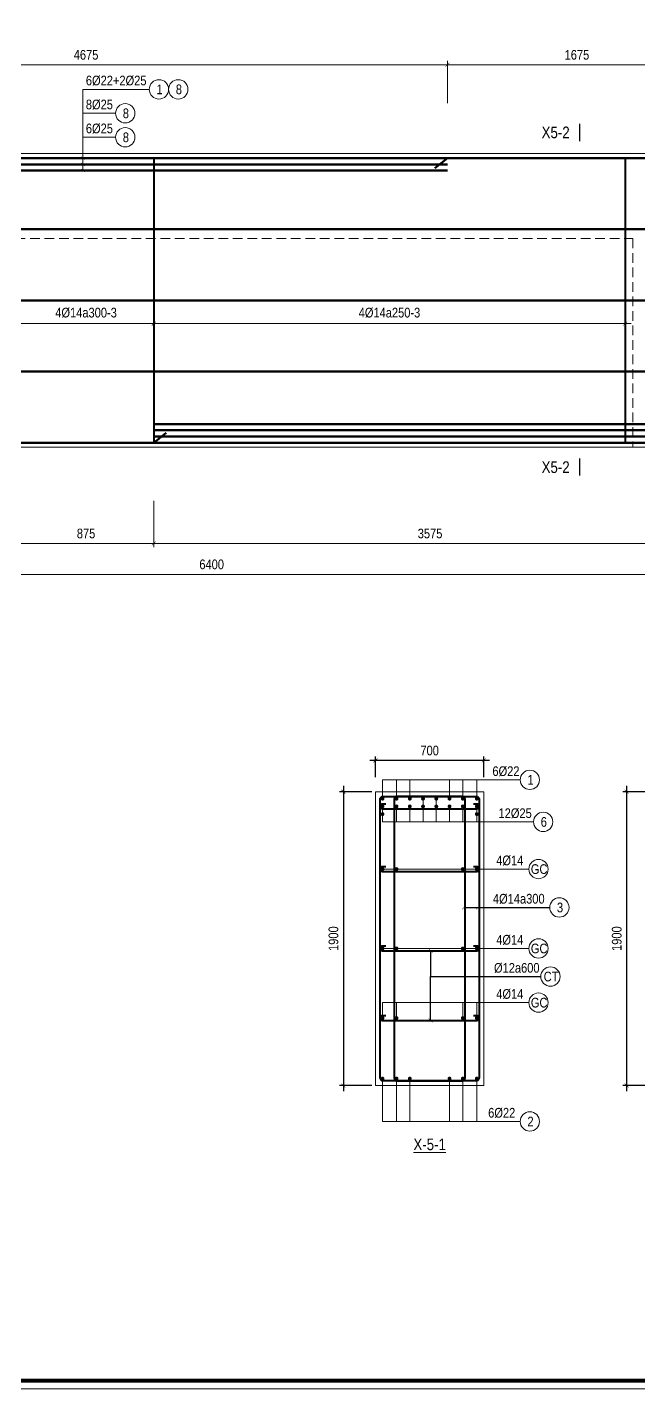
# Model space of a CAD drawing. Header units: millimetres. Extents: x 3014920 to 3563667, y -1638653 to -1356471.
# Drawn here: x 3089561 to 3093517, y -1600938 to -1592132 of the extents above; entities that cross this region are included whole.
import ezdxf
from ezdxf.enums import TextEntityAlignment as Align
from ezdxf.xclip import XClip

# ---------------------------------------------------------------- set-up
doc = ezdxf.new("R2010")
doc.units = ezdxf.units.MM
doc.header["$MEASUREMENT"] = 0
doc.header["$XCLIPFRAME"] = 0
doc.header["$PDMODE"] = 2
doc.linetypes.add('HIDDEN', pattern=[0.375, 0.25, -0.125])
doc.layers.get('0').update_dxf_attribs({"lineweight": 9})
doc.layers.get('Defpoints').update_dxf_attribs({"color": 10, "lineweight": 0})
for name, color, linetype, lineweight in [('CDAI', 21, 'Continuous', 40), ('CTHEP', 50, 'Continuous', 50), ('DBAO', 90, 'Continuous', 13), ('DGIONG', 130, 'Continuous', 13), ('KTH', 154, 'Continuous', 9), ('Net khuat', 8, 'HIDDEN', 13), ('TEXT', 7, 'Continuous', 15)]:
    doc.layers.add(name, color=color, linetype=linetype, lineweight=lineweight)
doc.styles.add('Star-HelCon', font='VHELVCN_0.TTF')
doc.styles.add('TTP-HelCon', font='VHELVCN_0.TTF')
doc.styles.add('VNI-HELVE-CONDENSE', font='VHELVCN_0.TTF')
doc.dimstyles.new('kc-25', dxfattribs={"dimtxt": 62.5, "dimasz": 20, "dimexe": 20, "dimexo": 50, "dimgap": 25, "dimtad": 3, "dimdec": 0, "dimzin": 0, "dimdsep": 46, "dimtxsty": 'VNI-HELVE-CONDENSE', "dimblk": 'DIM', "dimcen": 2.5, "dimclrd": 256, "dimclre": 154, "dimclrt": 7, "dimaunit": 1, "dimadec": 0, "dimazin": 0, "dimtfac": 1, "dimtdec": 0, "dimtix": 1, "dimtmove": 0, "dimatfit": 3, "dimldrblk": 'DOT', "dimfxl": 1, "dimtolj": 1, "dimtzin": 0, "dimarcsym": 0})
doc.dimstyles.new('TTP-25', dxfattribs={"dimscale": 25, "dimtxt": 2.5, "dimasz": 1, "dimexe": 1, "dimexo": 1, "dimgap": 0.09, "dimtad": 0, "dimdec": 4, "dimrnd": 1, "dimzin": 9, "dimdsep": 46, "dimtxsty": 'TTP-HelCon', "dimblk": 'ARCHTICK', "dimcen": 0.09, "dimdle": 1.5, "dimclrd": 256, "dimclre": 256, "dimclrt": 7, "dimadec": 0, "dimazin": 0, "dimtfac": 1, "dimtdec": 4, "dimtmove": 0, "dimatfit": 3, "dimldrblk": 'ARCHTICK', "dimfxl": 1, "dimtvp": 1, "dimtolj": 1, "dimtzin": 0, "dimarcsym": 0})

# ---------------------------------------------------------------- blocks, each defined once
blk = doc.blocks.new('2X-6')
at = {"layer": 'CTHEP'}
blk.add_line((62408.63368, 325.00001), (-295.8093, 325), dxfattribs=at)
for points in [[(-320.00014, 595.00141), (-320.00014, 795), (62463.59072, 795)], [(-320.00014, -145), (62469.99431, -144.99999), (62469.99431, -144.99999)]]:
    blk.add_lwpolyline(points, dxfattribs=at)
blk = doc.blocks.new('_ArchTick')
at = {"color": 0, "linetype": 'ByBlock', "const_width": 0.15}
blk.add_lwpolyline([(-0.5, -0.5), (0.5, 0.5)], dxfattribs=at)
blk = doc.blocks.new('*D2511')
at = {"layer": 'Defpoints', "color": 0, "transparency": 16777216}
for p in [(15900, 2670), (14225, 2395.9), (15900, 2395.9)]:
    blk.add_point(p, dxfattribs=at)
at = {"layer": 'KTH', "lineweight": -2, "transparency": 16777216}
for p, q in [((14187.5, 2670), (15937.5, 2670)), ((14225, 2420.9), (14225, 2695)), ((15900, 2420.9), (15900, 2695))]:
    blk.add_line(p, q, dxfattribs=at)
at = {"layer": 'KTH', "lineweight": -2, "transparency": 16777216, "xscale": 25, "yscale": 25, "zscale": 25, "rotation": 180}
blk.add_blockref('_ArchTick', (14225, 2670), dxfattribs=at)
at = {"layer": 'KTH', "lineweight": -2, "transparency": 16777216, "xscale": 25, "yscale": 25, "zscale": 25}
blk.add_blockref('_ArchTick', (15900, 2670), dxfattribs=at)
at = {"layer": 'KTH', "color": 7, "transparency": 16777216, "insert": (15062.5, 2733.8), "char_height": 62.5, "attachment_point": 5, "style": 'TTP-HelCon'}
blk.add_mtext('\\A1;1675', dxfattribs=at)
blk = doc.blocks.new('*D2514')
at = {"layer": 'Defpoints', "color": 0, "transparency": 16777216}
for p in [(12325, 1493.1), (15375, 1493.1), (15375, 995.9)]:
    blk.add_point(p, dxfattribs=at)
at = {"layer": 'KTH', "lineweight": -2, "transparency": 16777216}
for p, q in [((12325, 1468.1), (12325, 970.9)), ((15375, 1468.1), (15375, 970.9)), ((12287.5, 995.9), (15412.5, 995.9))]:
    blk.add_line(p, q, dxfattribs=at)
at = {"layer": 'KTH', "lineweight": -2, "transparency": 16777216, "xscale": 25, "yscale": 25, "zscale": 25, "rotation": 180}
blk.add_blockref('_ArchTick', (12325, 995.9), dxfattribs=at)
at = {"layer": 'KTH', "lineweight": -2, "transparency": 16777216, "xscale": 25, "yscale": 25, "zscale": 25}
blk.add_blockref('_ArchTick', (15375, 995.9), dxfattribs=at)
at = {"layer": 'KTH', "color": 7, "transparency": 16777216, "insert": (13850, 1065.9), "char_height": 62.5, "attachment_point": 5, "style": 'TTP-HelCon'}
blk.add_mtext('\\A1;4Þ14a250-3', dxfattribs=at)
blk = doc.blocks.new('*D2486')
at = {"layer": 'Defpoints', "color": 0, "transparency": 16777216}
for p in [(11450, -124.5), (12325, -124.5), (12325, -425.5)]:
    blk.add_point(p, dxfattribs=at)
at = {"layer": 'KTH', "lineweight": -2, "transparency": 16777216}
for p, q in [((11450, -149.5), (11450, -450.5)), ((12325, -149.5), (12325, -450.5)), ((11412.5, -425.5), (12362.5, -425.5))]:
    blk.add_line(p, q, dxfattribs=at)
at = {"layer": 'KTH', "lineweight": -2, "transparency": 16777216, "xscale": 25, "yscale": 25, "zscale": 25, "rotation": 180}
blk.add_blockref('_ArchTick', (11450, -425.5), dxfattribs=at)
at = {"layer": 'KTH', "lineweight": -2, "transparency": 16777216, "xscale": 25, "yscale": 25, "zscale": 25}
blk.add_blockref('_ArchTick', (12325, -425.5), dxfattribs=at)
at = {"layer": 'KTH', "color": 7, "transparency": 16777216, "insert": (11887.5, -361.7), "char_height": 62.5, "attachment_point": 5, "style": 'TTP-HelCon'}
blk.add_mtext('\\A1;875', dxfattribs=at)
blk = doc.blocks.new('*D2487')
at = {"layer": 'Defpoints', "color": 0, "transparency": 16777216}
for p in [(12325, -124.5), (15900, -124.5), (12325, -425.5)]:
    blk.add_point(p, dxfattribs=at)
at = {"layer": 'KTH', "lineweight": -2, "transparency": 16777216}
for p, q in [((12325, -149.5), (12325, -450.5)), ((15900, -149.5), (15900, -450.5)), ((15937.5, -425.5), (12287.5, -425.5))]:
    blk.add_line(p, q, dxfattribs=at)
at = {"layer": 'KTH', "lineweight": -2, "transparency": 16777216, "xscale": 25, "yscale": 25, "zscale": 25, "rotation": 180}
blk.add_blockref('_ArchTick', (12325, -425.5), dxfattribs=at)
at = {"layer": 'KTH', "lineweight": -2, "transparency": 16777216, "xscale": 25, "yscale": 25, "zscale": 25}
blk.add_blockref('_ArchTick', (15900, -425.5), dxfattribs=at)
at = {"layer": 'KTH', "color": 7, "transparency": 16777216, "insert": (14112.5, -361.7), "char_height": 62.5, "attachment_point": 5, "style": 'TTP-HelCon'}
blk.add_mtext('\\A1;3575', dxfattribs=at)
blk = doc.blocks.new('*D2490')
at = {"layer": 'Defpoints', "color": 0, "transparency": 16777216}
for p in [(9500, -124.5), (15900, -124.5), (15900, -625.5)]:
    blk.add_point(p, dxfattribs=at)
at = {"layer": 'KTH', "lineweight": -2, "transparency": 16777216}
for p, q in [((9500, -149.5), (9500, -650.5)), ((15900, -149.5), (15900, -650.5)), ((9462.5, -625.5), (15937.5, -625.5))]:
    blk.add_line(p, q, dxfattribs=at)
at = {"layer": 'KTH', "lineweight": -2, "transparency": 16777216, "xscale": 25, "yscale": 25, "zscale": 25, "rotation": 180}
blk.add_blockref('_ArchTick', (9500, -625.5), dxfattribs=at)
at = {"layer": 'KTH', "lineweight": -2, "transparency": 16777216, "xscale": 25, "yscale": 25, "zscale": 25}
blk.add_blockref('_ArchTick', (15900, -625.5), dxfattribs=at)
at = {"layer": 'KTH', "color": 7, "transparency": 16777216, "insert": (12700, -561.6), "char_height": 62.5, "attachment_point": 5, "style": 'TTP-HelCon'}
blk.add_mtext('\\A1;6400', dxfattribs=at)
blk = doc.blocks.new('MC')
at = {"layer": 'CTHEP', "const_width": 10, "elevation": 0}
blk.add_lwpolyline([(36, 150), (36, 0)], dxfattribs=at)
at = {"layer": 'TEXT', "style": 'TTP-HelCon'}
blk.add_attdef('A', text='', height=100, dxfattribs=at).set_placement((-50, 26), align=Align.RIGHT)
blk = doc.blocks.new('*D2498')
at = {"layer": 'Defpoints', "color": 0, "transparency": 16777216}
for p in [(9550, 2670), (9550, 2395.9), (14225, 2395.9)]:
    blk.add_point(p, dxfattribs=at)
at = {"layer": 'KTH', "lineweight": -2, "transparency": 16777216}
for p, q in [((14262.5, 2670), (9512.5, 2670)), ((9550, 2420.9), (9550, 2695)), ((14225, 2420.9), (14225, 2695))]:
    blk.add_line(p, q, dxfattribs=at)
at = {"layer": 'KTH', "lineweight": -2, "transparency": 16777216, "xscale": 25, "yscale": 25, "zscale": 25, "rotation": 180}
blk.add_blockref('_ArchTick', (9550, 2670), dxfattribs=at)
at = {"layer": 'KTH', "lineweight": -2, "transparency": 16777216, "xscale": 25, "yscale": 25, "zscale": 25}
blk.add_blockref('_ArchTick', (14225, 2670), dxfattribs=at)
at = {"layer": 'KTH', "color": 7, "transparency": 16777216, "insert": (11887.5, 2733.8), "char_height": 62.5, "attachment_point": 5, "style": 'TTP-HelCon'}
blk.add_mtext('\\A1;4675', dxfattribs=at)
blk = doc.blocks.new('DIM')
h = blk.add_hatch(color=1)
h.paths.add_polyline_path([(0.49, 0.29, 1), (0.29, 0.49), (-0.19, 0), (0.19, 0)])
h.paths.add_polyline_path([(0.19, 0), (-0.19, 0), (-0.49, -0.29, 1), (-0.29, -0.49)])
at = {"color": 9}
for p, q in [((-0.19, 0), (-1.5, 0)), ((0.19, 0), (1.5, 0))]:
    blk.add_line(p, q, dxfattribs=at)
at = {"color": 1}
for p, q in [((-0.49, -0.29), (0.29, 0.49)), ((-0.29, -0.49), (0.49, 0.29)), ((-0.19, 0), (0.19, 0))]:
    blk.add_line(p, q, dxfattribs=at)
blk.add_arc((-0.39, -0.39), 0.138, 135, 315, dxfattribs=at)
blk = doc.blocks.new('*D2501')
at = {"layer": 'Defpoints', "color": 0, "transparency": 16777216}
for p in [(11450, 1493.1), (12325, 1493.1), (12325, 995.9)]:
    blk.add_point(p, dxfattribs=at)
at = {"layer": 'KTH', "lineweight": -2, "transparency": 16777216}
for p, q in [((11450, 1468.1), (11450, 970.9)), ((12325, 1468.1), (12325, 970.9)), ((11412.5, 995.9), (12362.5, 995.9))]:
    blk.add_line(p, q, dxfattribs=at)
at = {"layer": 'KTH', "lineweight": -2, "transparency": 16777216, "xscale": 25, "yscale": 25, "zscale": 25, "rotation": 180}
blk.add_blockref('_ArchTick', (11450, 995.9), dxfattribs=at)
at = {"layer": 'KTH', "lineweight": -2, "transparency": 16777216, "xscale": 25, "yscale": 25, "zscale": 25}
blk.add_blockref('_ArchTick', (12325, 995.9), dxfattribs=at)
at = {"layer": 'KTH', "color": 7, "transparency": 16777216, "insert": (11887.5, 1065.9), "char_height": 62.5, "attachment_point": 5, "style": 'TTP-HelCon'}
blk.add_mtext('\\A1;4Þ14a300-3', dxfattribs=at)
blk = doc.blocks.new('*D1161')
at = {"layer": 'Defpoints', "color": 0, "ltscale": 500, "transparency": 16777216}
for p in [(3093646.6, -1597076.5), (3093438.4, -1598976.5), (3093646.6, -1598976.5)]:
    blk.add_point(p, dxfattribs=at)
at = {"layer": 'KTH', "lineweight": -2, "ltscale": 500, "transparency": 16777216}
for p, q in [((3093438.4, -1597039), (3093438.4, -1599014)), ((3093621.6, -1597076.5), (3093413.4, -1597076.5)), ((3093621.6, -1598976.5), (3093413.4, -1598976.5))]:
    blk.add_line(p, q, dxfattribs=at)
at = {"layer": 'KTH', "lineweight": -2, "ltscale": 500, "transparency": 16777216, "xscale": 25, "yscale": 25, "zscale": 25}
for p, rotation in [((3093438.4, -1597076.5), 90), ((3093438.4, -1598976.5), 270)]:
    blk.add_blockref('_ArchTick', p, dxfattribs=dict(at, rotation=rotation))
at = {"layer": 'KTH', "color": 7, "ltscale": 500, "transparency": 16777216, "insert": (3093374.6, -1598026.5), "char_height": 62.5, "attachment_point": 5, "rotation": 90, "style": 'TTP-HelCon'}
blk.add_mtext('\\A1;1900', dxfattribs=at)
blk = doc.blocks.new('*D1163')
at = {"layer": 'Defpoints', "color": 0, "ltscale": 500, "transparency": 16777216}
for p in [(3091814.3, -1597076.5), (3091606.1, -1598976.5), (3091814.3, -1598976.5)]:
    blk.add_point(p, dxfattribs=at)
at = {"layer": 'KTH', "lineweight": -2, "ltscale": 500, "transparency": 16777216}
for p, q in [((3091606.1, -1597039), (3091606.1, -1599014)), ((3091789.3, -1597076.5), (3091581.1, -1597076.5)), ((3091789.3, -1598976.5), (3091581.1, -1598976.5))]:
    blk.add_line(p, q, dxfattribs=at)
at = {"layer": 'KTH', "lineweight": -2, "ltscale": 500, "transparency": 16777216, "xscale": 25, "yscale": 25, "zscale": 25}
for p, rotation in [((3091606.1, -1597076.5), 90), ((3091606.1, -1598976.5), 270)]:
    blk.add_blockref('_ArchTick', p, dxfattribs=dict(at, rotation=rotation))
at = {"layer": 'KTH', "color": 7, "ltscale": 500, "transparency": 16777216, "insert": (3091542.3, -1598026.5), "char_height": 62.5, "attachment_point": 5, "rotation": 90, "style": 'TTP-HelCon'}
blk.add_mtext('\\A1;1900', dxfattribs=at)
blk = doc.blocks.new('*D1164')
at = {"layer": 'Defpoints', "color": 0, "ltscale": 500, "transparency": 16777216}
for p in [(3091814.3, -1596874.3), (3091814.3, -1597007.5), (3092514.3, -1597007.5)]:
    blk.add_point(p, dxfattribs=at)
at = {"layer": 'KTH', "lineweight": -2, "ltscale": 500, "transparency": 16777216}
for p, q in [((3092551.8, -1596874.3), (3091776.8, -1596874.3)), ((3091814.3, -1596982.5), (3091814.3, -1596849.3)), ((3092514.3, -1596982.5), (3092514.3, -1596849.3))]:
    blk.add_line(p, q, dxfattribs=at)
at = {"layer": 'KTH', "lineweight": -2, "ltscale": 500, "transparency": 16777216, "xscale": 25, "yscale": 25, "zscale": 25, "rotation": 180}
blk.add_blockref('_ArchTick', (3091814.3, -1596874.3), dxfattribs=at)
at = {"layer": 'KTH', "lineweight": -2, "ltscale": 500, "transparency": 16777216, "xscale": 25, "yscale": 25, "zscale": 25}
blk.add_blockref('_ArchTick', (3092514.3, -1596874.3), dxfattribs=at)
at = {"layer": 'KTH', "color": 7, "ltscale": 500, "transparency": 16777216, "insert": (3092164.3, -1596810.4), "char_height": 62.5, "attachment_point": 5, "style": 'TTP-HelCon'}
blk.add_mtext('\\A1;700', dxfattribs=at)
blk = doc.blocks.new('CHG_XX_Khung ten')
blk.add_lwpolyline([(15, 579), (826, 579), (826, 15), (15, 15)], close=True)
at = {"color": 4, "linetype": 'Continuous', "const_width": 1}
blk.add_lwpolyline([(17, 577), (824, 577), (824, 17), (17, 17)], close=True, dxfattribs=at)
blk = doc.blocks.new('2X-5')
at = {"layer": 'CDAI'}
for points in [[(12325.00001, 2065.94563), (12325.00001, 225.94563)], [(15375.00001, 2065.94563), (15375.00001, 225.94563)]]:
    blk.add_lwpolyline(points, dxfattribs=at)
at = {"layer": 'CTHEP'}
for p, q in [((14143.57411, 2001.42013), (14225.00001, 2065.94563)), ((23166.24997, 1605.94564), (-6549.3098, 1605.94563)), ((23166.59054, 1145.94564), (-6551.10276, 1145.94563)), ((23166.59054, 685.94564), (-6551.10276, 685.94563)), ((12406.4259, 290.47113), (12325.00001, 225.94563))]:
    blk.add_line(p, q, dxfattribs=at)
for points in [[(-6618.1943, 2065.94563), (23263.03284, 2065.94563)], [(9550.00001, 2025.94563), (14225.00001, 2025.94563)], [(9550.00001, 1985.94563), (14225.00001, 1985.94563)], [(-6625.45988, 225.94563), (23270, 225.94564), (23270, 925.94564)], [(12325.00001, 345.94563), (19075.00001, 345.94563)], [(12325.00001, 305.94563), (19075.00001, 305.94563)], [(12325.00001, 265.94563), (19075.00001, 265.94563)]]:
    blk.add_lwpolyline(points, dxfattribs=at)
at = {"layer": 'DBAO', "linetype": 'Continuous'}
blk.add_line((8225, 2095.94563), (15550.0075, 2095.94563), dxfattribs=at)
at = {"layer": 'DBAO', "linetype": 'Continuous', "flags": 128}
blk.add_lwpolyline([(-6499.9997, 2095.94563), (-6650.00163, 2095.94563), (-6650.00163, 195.94563), (23300, 195.94563), (23300, 2095.94563)], dxfattribs=at)
at = {"layer": 'DGIONG'}
for centre in [(12358.9422, 2510.96796), (12483.9422, 2510.96796), (12141.0527, 2355.98696), (12141.05283, 2201.00596)]:
    blk.add_circle(centre, 62.5, dxfattribs=at)
at = {"layer": 'Net khuat', "ltscale": 250}
for p, q in [((10025.00001, 1545.94563), (15425.00001, 1545.94563)), ((15425.00001, 1545.94563), (15425.00001, 195.94563))]:
    blk.add_line(p, q, dxfattribs=at)
at = {"xscale": 0.75, "yscale": 0.75, "zscale": 0.75}
blk.add_blockref('MC', (15053.0357, 2175.45187), dxfattribs=at).add_auto_attribs({'A': 'X5-2'})
ref = blk.add_blockref('MC', (15053.0357, 124.38758), dxfattribs=dict(xscale=-0.75, yscale=0.75, zscale=0.75, rotation=180))
ref.add_attrib('A', 'X5-2', dxfattribs={"layer": 'TEXT', "height": 75, "style": 'TTP-HelCon'}).set_placement((15015.5357, 30.25715), align=Align.RIGHT)
at = {"layer": 'TEXT', "style": 'TTP-HelCon'}
for s, p in [('6Þ22+2Þ25', (11886.13432, 2536.82091, 0)), ('8Þ25', (11886.13432, 2381.83991, 0)), ('6Þ25', (11886.13445, 2226.85891, 0))]:
    blk.add_text(s, height=62.5, dxfattribs=at).set_placement(p)
at = {"layer": 'TEXT', "style": 'Star-HelCon'}
for s, p in [('1', (12363.10886, 2510.96796)), ('8', (12488.10886, 2510.96796)), ('8', (12145.21936, 2355.98696)), ('8', (12145.21949, 2201.00596))]:
    blk.add_text(s, height=62.5, dxfattribs=at).set_placement(p, align=Align.MIDDLE)
at = {"layer": 'KTH'}
for base, p1, p2, picture, middle in [((9550.00001, 2669.95024), (14225.00001, 2395.94563), (9550.00001, 2395.94563), '*D2498', (11887.50001, 2733.78357)), ((12325.00001, -425.52213), (11450.00001, -124.47787), (12325.00001, -124.47787), '*D2486', (11887.50001, -361.6888))]:
    dim = blk.add_linear_dim(base=base, p1=p1, p2=p2, dimstyle='TTP-25', override={"dimtmove": 1}, dxfattribs=at)
    dim.commit()
    dim.dimension.update_dxf_attribs({"geometry": picture, "text_midpoint": middle})
for base, p1, p2, picture, middle in [((15899.99489, 2669.95024), (14225.00001, 2395.94563), (15899.99489, 2395.94563), '*D2511', (15062.49745, 2733.78357)), ((15899.99489, -625.47787), (9500, -124.47787), (15899.99489, -124.47787), '*D2490', (12699.99744, -561.64454)), ((12325.00001, -425.52213), (15899.99489, -124.47787), (12325.00001, -124.47787), '*D2487', (14112.49745, -361.6888))]:
    dim = blk.add_linear_dim(base=base, p1=p1, p2=p2, angle=180, dimstyle='TTP-25', override={"dimtmove": 1}, dxfattribs=at)
    dim.commit()
    dim.dimension.update_dxf_attribs({"geometry": picture, "text_midpoint": middle})
for base, p1, p2, text, picture, middle in [((12325.00001, 995.94563), (11450.00001, 1493.0823), (12325.00001, 1493.0823), '4Þ14a300-3', '*D2501', (11887.50001, 1065.8623)), ((15375.00001, 995.94563), (12325.00001, 1493.0823), (15375.00001, 1493.0823), '4Þ14a250-3', '*D2514', (13850.00001, 1065.8623))]:
    dim = blk.add_linear_dim(base=base, p1=p1, p2=p2, text=text, dimstyle='TTP-25', override={"dimtmove": 1}, dxfattribs=at)
    dim.commit()
    dim.dimension.update_dxf_attribs({"geometry": picture, "text_midpoint": middle})
at = {"layer": 'DGIONG'}
for points in [[(11867.6226, 2065.94563), (11867.62229, 2510.96796), (12296.4422, 2510.96796)], [(11867.62265, 2025.94563), (11867.62229, 2355.98696), (12078.5527, 2355.98696)], [(11867.62268, 1985.94563), (11867.62242, 2201.00596), (12078.55283, 2201.00596)]]:
    blk.add_leader(points, dimstyle='kc-25', override={"dimtad": 0, "dimldrblk": 'ArchTick', "dimfxl": 100, "dimarcsym": 1}, dxfattribs=at)

msp = doc.modelspace()

# ---------------------------------------------------------------- linework, layer by layer
at = {"layer": 'CDAI', "elevation": 0}
for points in [[(3091863.08368, -1597106.5298), (3092465.58368, -1597106.5298, -0.4142135624), (3092484.33368, -1597125.2798), (3092484.33368, -1598927.7798, -0.4142135624), (3092465.58368, -1598946.5298), (3091863.08368, -1598946.5298, -0.4142135624), (3091844.33368, -1598927.7798), (3091844.33368, -1597125.2798, -0.4142135624)], [(3092374.86939, -1597106.5298), (3091953.79796, -1597106.5298, 0.4142135624), (3091935.04796, -1597125.2798), (3091935.04796, -1598927.7798, 0.4142135624), (3091953.79796, -1598946.5298), (3092374.86939, -1598946.5298, 0.4142135624), (3092393.61939, -1598927.7798), (3092393.61939, -1597125.2798, 0.4142135624)]]:
    msp.add_lwpolyline(points, format="xyb", close=True, dxfattribs=at)
for points in [[(3091881.25367, -1597156.5298), (3091859.33368, -1597156.5298, 0.4142135624), (3091844.33368, -1597171.5298), (3091844.33368, -1597171.5298, 0.4142135624), (3091859.33368, -1597186.5298), (3092469.33368, -1597186.5298, 0.4142135624), (3092484.33368, -1597171.5298), (3092484.33368, -1597171.5298, 0.4142135624), (3092469.33368, -1597156.5298), (3092447.41369, -1597156.5298)], [(3091881.25367, -1597561.79972), (3091859.33368, -1597561.79972, 0.4142135624), (3091844.33368, -1597576.79972), (3091844.33368, -1597576.79972, 0.4142135624), (3091859.33368, -1597591.79972), (3092469.33368, -1597591.79972, 0.4142135624), (3092484.33368, -1597576.79972), (3092484.33368, -1597576.79972, 0.4142135624), (3092469.33368, -1597561.79972), (3092447.41369, -1597561.79972)], [(3091881.25367, -1598075.13306), (3091859.33368, -1598075.13306, 0.4142135624), (3091844.33368, -1598090.13306), (3091844.33368, -1598090.13306, 0.4142135624), (3091859.33368, -1598105.13306), (3092469.33368, -1598105.13306, 0.4142135624), (3092484.33368, -1598090.13306), (3092484.33368, -1598090.13306, 0.4142135624), (3092469.33368, -1598075.13306), (3092447.41369, -1598075.13306)], [(3091881.25367, -1598525.46639), (3091859.33368, -1598525.46639, 0.4142135624), (3091844.33368, -1598540.46639), (3091844.33368, -1598540.46639, 0.4142135624), (3091859.33368, -1598555.46639), (3092469.33368, -1598555.46639, 0.4142135624), (3092484.33368, -1598540.46639), (3092484.33368, -1598540.46639, 0.4142135624), (3092469.33368, -1598525.46639), (3092447.41369, -1598525.46639)]]:
    msp.add_lwpolyline(points, format="xyb", dxfattribs=at)
at = {"layer": 'CTHEP', "const_width": 12.5, "elevation": 0}
for points in [[(3091853.08368, -1597121.5298, 1), (3091865.58368, -1597121.5298, 1)], [(3091943.79796, -1597121.5298, -1), (3091956.29796, -1597121.5298, -1)], [(3092029.51225, -1597121.5298, -1), (3092042.01225, -1597121.5298, -1)], [(3092115.22653, -1597121.5298, -1), (3092127.72653, -1597121.5298, -1)], [(3092213.44082, -1597121.5298, 1), (3092200.94082, -1597121.5298, 1)], [(3092299.15511, -1597121.5298, 1), (3092286.65511, -1597121.5298, 1)], [(3092384.86939, -1597121.5298, 1), (3092372.36939, -1597121.5298, 1)], [(3092463.08368, -1597121.5298, 1), (3092475.58368, -1597121.5298, 1)], [(3091853.08368, -1597171.5298, 1), (3091865.58368, -1597171.5298, 1)], [(3091853.08368, -1597221.5298, 1), (3091865.58368, -1597221.5298, 1)], [(3091943.79796, -1597171.5298, -1), (3091956.29796, -1597171.5298, -1)], [(3092029.51225, -1597171.5298, -1), (3092042.01225, -1597171.5298, -1)], [(3092115.22653, -1597171.52981, -1), (3092127.72653, -1597171.52981, -1)], [(3092213.44082, -1597171.52981, 1), (3092200.94082, -1597171.52981, 1)], [(3092299.15511, -1597171.5298, 1), (3092286.65511, -1597171.5298, 1)], [(3092384.86939, -1597171.5298, 1), (3092372.36939, -1597171.5298, 1)], [(3092463.08368, -1597171.5298, 1), (3092475.58368, -1597171.5298, 1)], [(3092463.08368, -1597221.5298, 1), (3092475.58368, -1597221.5298, 1)], [(3091853.08368, -1597576.79972, 1), (3091865.58368, -1597576.79972, 1)], [(3091943.79796, -1597576.79972, 1), (3091956.29796, -1597576.79972, 1)], [(3092372.36939, -1597576.79973, 1), (3092384.86939, -1597576.79973, 1)], [(3092463.08368, -1597576.79972, 1), (3092475.58368, -1597576.79972, 1)], [(3091853.08368, -1598090.13306, 1), (3091865.58368, -1598090.13306, 1)], [(3091943.79796, -1598090.13306, 1), (3091956.29796, -1598090.13306, 1)], [(3092372.36939, -1598090.13306, 1), (3092384.86939, -1598090.13306, 1)], [(3092463.08368, -1598090.13306, 1), (3092475.58368, -1598090.13306, 1)], [(3091853.08368, -1598540.46639, 1), (3091865.58368, -1598540.46639, 1)], [(3091943.79796, -1598540.46639, 1), (3091956.29796, -1598540.46639, 1)], [(3092372.36939, -1598540.46639, 1), (3092384.86939, -1598540.46639, 1)], [(3092463.08368, -1598540.46639, 1), (3092475.58368, -1598540.46639, 1)], [(3091853.08368, -1598931.5298, 1), (3091865.58368, -1598931.5298, 1)], [(3091943.79796, -1598931.5298, 1), (3091956.29796, -1598931.5298, 1)], [(3092029.51225, -1598931.5298, 1), (3092042.01225, -1598931.5298, 1)], [(3092299.15511, -1598931.5298, -1), (3092286.65511, -1598931.5298, -1)], [(3092384.86939, -1598931.5298, -1), (3092372.36939, -1598931.5298, -1)], [(3092463.08368, -1598931.5298, 1), (3092475.58368, -1598931.5298, 1)]]:
    msp.add_lwpolyline(points, format="xyb", close=True, dxfattribs=at)
at = {"layer": 'DBAO', "elevation": 0, "flags": 128}
for points in [[(3091814.33368, -1597076.5298), (3092514.33368, -1597076.5298)], [(3092514.33368, -1597076.5298), (3092514.33368, -1598976.5298), (3091814.33368, -1598976.5298), (3091814.33368, -1597076.5298)]]:
    msp.add_lwpolyline(points, dxfattribs=at)
at = {"layer": 'DGIONG'}
for p, q in [((3091859.33368, -1597121.5298), (3091859.33368, -1596999.7798)), ((3091859.33368, -1596999.7798), (3092749.93019, -1596999.7798)), ((3091950.04796, -1597121.5298), (3091950.04796, -1596999.7798)), ((3092035.76225, -1597121.5298), (3092035.76225, -1596999.7798)), ((3092292.90511, -1597121.5298), (3092292.90511, -1596999.7798)), ((3092378.61939, -1597121.5298), (3092378.61939, -1596999.7798)), ((3092469.33368, -1597121.5298), (3092469.33368, -1596999.7798)), ((3092121.47653, -1597121.5298), (3092121.47653, -1597271.52981)), ((3092207.19082, -1597121.5298), (3092207.19082, -1597271.52981)), ((3091859.33368, -1597171.5298), (3091859.33368, -1597271.5298)), ((3091950.04796, -1597171.52981), (3091950.04796, -1597271.52981)), ((3092035.76225, -1597171.52981), (3092035.76225, -1597271.52981)), ((3092292.90511, -1597171.52981), (3092292.90511, -1597271.52981)), ((3092378.61939, -1597171.52981), (3092378.61939, -1597271.52981)), ((3092469.33368, -1597171.5298), (3092469.33368, -1597271.5298)), ((3091859.33368, -1597271.5298), (3092836.08506, -1597271.5298)), ((3091859.33368, -1597576.79972), (3092805.89474, -1597576.79973)), ((3091859.33368, -1598090.13306), (3092805.89474, -1598090.13306)), ((3091859.33368, -1598440.46639), (3092805.89474, -1598440.46639)), ((3091859.33368, -1598540.46639), (3091859.33368, -1598440.46639)), ((3091950.04796, -1598540.46639), (3091950.04796, -1598440.46639)), ((3092378.61939, -1598540.46639), (3092378.61939, -1598440.46639)), ((3092469.33368, -1598540.46639), (3092469.33368, -1598440.46639)), ((3091859.33368, -1599208.93162), (3091859.33368, -1598931.5298)), ((3091950.04796, -1598931.5298), (3091950.04796, -1599208.93162)), ((3092035.76225, -1598931.5298), (3092035.76225, -1599208.93162)), ((3092292.90511, -1598931.5298), (3092292.90511, -1599208.93162)), ((3092378.61939, -1598931.5298), (3092378.61939, -1599208.93162)), ((3092469.33368, -1599208.93162), (3092469.33368, -1598931.5298)), ((3091859.33368, -1599208.93162), (3092749.93019, -1599208.93162))]:
    msp.add_line(p, q, dxfattribs=at)
for centre in [(3092812.43019, -1596999.7798), (3092898.58506, -1597271.5298), (3092868.39474, -1597576.79973), (3093003.34813, -1597824.82033), (3092868.39474, -1598090.13306), (3092945.49764, -1598271.72618), (3092868.39474, -1598440.46639), (3092812.43019, -1599208.93162)]:
    msp.add_circle(centre, 62.5, dxfattribs=at)

# ---------------------------------------------------------------- block references
at = {"layer": 'DBAO'}
ref = msp.add_blockref('2X-5', (3078054.40712, -1595045.11876), dxfattribs=at)
XClip(ref).set_block_clipping_path([(7456.2885597409, -2103.2964804368), (23307.120586521, 3113.445298352)])
ref = msp.add_blockref('2X-6', (3074314.82334, -1594324.75409), dxfattribs=at)
XClip(ref).set_block_clipping_path([(32066.1207128667, -1516.4499482337), (49237.6601369379, 2289.1510342029)])
ref = msp.add_blockref('2X-6', (3058646.11534, -1597433.7557), dxfattribs=at)
XClip(ref).set_block_clipping_path([(47785.81711381, -1679.7416241438), (63090.6771627329, 2032.9573523358)])

# ---------------------------------------------------------------- texts
at = {"layer": 'TEXT', "style": 'TTP-HelCon'}
for s, p in [('6Þ22', (3092570.29201, -1596974.7798)), ('12Þ25', (3092609.7058, -1597246.5298)), ('4Þ14', (3092595.05947, -1597551.79973)), ('4Þ14a300', (3092573.49984, -1597799.82033)), ('4Þ14', (3092595.05947, -1598065.13306)), ('Þ12a600', (3092580.41222, -1598246.72618)), ('4Þ14', (3092595.05947, -1598415.46639)), ('6Þ22', (3092542.79201, -1599183.93162))]:
    msp.add_text(s, height=62.5, dxfattribs=at).set_placement(p)
at = {"layer": 'TEXT', "style": 'Star-HelCon'}
for s, p in [('1', (3092816.59685, -1596999.7798)), ('6', (3092902.75173, -1597271.5298)), ('GC', (3092872.56141, -1597576.79973)), ('3', (3093007.5148, -1597824.82033)), ('GC', (3092872.56141, -1598090.13306)), ('CT', (3092949.6643, -1598271.72618)), ('GC', (3092872.56141, -1598440.46639)), ('2', (3092816.59685, -1599208.93162))]:
    msp.add_text(s, height=62.5, dxfattribs=at).set_placement(p, align=Align.MIDDLE)
at = {"layer": 'TEXT', "style": 'TTP-HelCon'}
msp.add_text('%%UX-5-1', height=75, dxfattribs=at).set_placement((3092164.33368, -1599394.51779), align=Align.CENTER)

# ---------------------------------------------------------------- dimensions: what is measured, and where the dimension line sits
at = {"layer": 'KTH', "ltscale": 500}
dim = msp.add_linear_dim(base=(3091814.33368, -1596874.2798), p1=(3092514.33368, -1597007.51785), p2=(3091814.33368, -1597007.51785), dimstyle='TTP-25', dxfattribs=at)
dim.commit()
dim.dimension.update_dxf_attribs({"geometry": '*D1164', "text_midpoint": (3092164.33368, -1596810.44647)})
for base, p1, p2, picture, middle in [((3091606.09604, -1598976.5298), (3091814.33368, -1597076.5298), (3091814.33368, -1598976.5298), '*D1163', (3091542.2627, -1598026.5298)), ((3093438.40835, -1598976.5298), (3093646.64599, -1597076.5298), (3093646.64599, -1598976.5298), '*D1161', (3093374.57501, -1598026.5298))]:
    dim = msp.add_linear_dim(base=base, p1=p1, p2=p2, angle=90, dimstyle='TTP-25', dxfattribs=at)
    dim.commit()
    dim.dimension.update_dxf_attribs({"geometry": picture, "text_midpoint": middle})

# ---------------------------------------------------------------- leaders
at = {"layer": 'DGIONG'}
for points in [[(3092386.70701, -1597824.82033), (3092940.84813, -1597824.82033)], [(3092477.4213, -1597824.82033), (3092940.84813, -1597824.82033)], [(3092169.97785, -1598105.13306), (3092169.97785, -1598271.72618), (3092882.99764, -1598271.72618)], [(3092169.97785, -1598555.46639), (3092169.97785, -1598271.72618), (3092882.99764, -1598271.72618)]]:
    msp.add_leader(points, dimstyle='TTP-25', dxfattribs=at)

# ---------------------------------------------------------------- next in the draw order: block references
at = {"color": 5, "xscale": 25.92478421704392, "yscale": 25.92478421704392, "zscale": 25.92478421704392}
msp.add_blockref('CHG_XX_Khung ten', (3084006.85793, -1601326.46106), dxfattribs=at)

doc.saveas('drawing.dxf')
